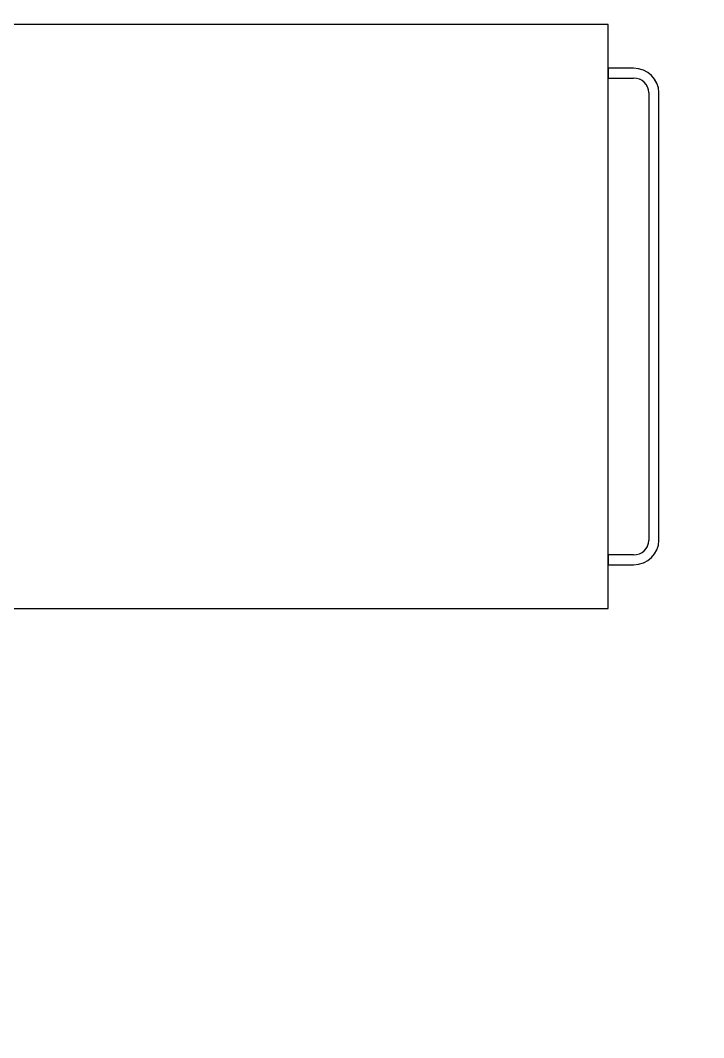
# Model space of a CAD drawing. Units: millimetres at full size, sheet at 1:50. Extents: x -9750 to 9750, y -6680 to 6675.
# Drawn here: x -3351 to -2649, y 1039 to 2084 of the extents above; entities that cross this region are included whole.
import ezdxf

# ---------------------------------------------------------------- set-up
doc = ezdxf.new("R2010")
doc.units = ezdxf.units.MM
doc.header["$LTSCALE"] = 50
doc.layers.add('0-9_部品実装', color=7, linetype='Continuous')

msp = doc.modelspace()

# ---------------------------------------------------------------- wipeouts: each hides what was drawn before it
msp.add_wipeout([(-3365.77, 3792.05), (-3365.77, -1764.95), (296.23, -1764.95), (296.23, -1764.95)])

# ---------------------------------------------------------------- next in the draw order: wipeouts: each hides what was drawn before it
msp.add_wipeout([(-3365.77, 3792.05), (296.23, -1764.95), (296.23, 3792.05), (296.23, 3792.05)])

# ---------------------------------------------------------------- next in the draw order: wipeouts: each hides what was drawn before it
msp.add_wipeout([(-3374.77, 2080.19), (-3374.77, 1480.19), (-2747.07, 1480.19), (-2747.07, 1480.19)])

# ---------------------------------------------------------------- next in the draw order: wipeouts: each hides what was drawn before it
msp.add_wipeout([(-3374.77, 2080.19), (-2747.07, 1480.19), (-2747.07, 2080.19), (-2747.07, 2080.19)])

# ---------------------------------------------------------------- next in the draw order: linework, layer by layer
at = {"layer": '0-9_部品実装'}
msp.add_solid([(-3374.77, 2080.19), (-2747.07, 2080.19), (-2747.07, 2080.19)], dxfattribs=at)

# ---------------------------------------------------------------- next in the draw order: wipeouts: each hides what was drawn before it
msp.add_wipeout([(-2747.07, 1525.19), (-2720.92, 1525.19), (-2714.15, 1526.04), (-2714.15, 1526.04)])

# ---------------------------------------------------------------- next in the draw order: wipeouts: each hides what was drawn before it
msp.add_wipeout([(-2747.07, 1525.19), (-2714.15, 1526.04), (-2747.07, 1526.04), (-2747.07, 1526.04)])

# ---------------------------------------------------------------- next in the draw order: linework, layer by layer
msp.add_solid([(-2747.07, 1525.19), (-2747.07, 1526.04), (-2747.07, 1526.04)], dxfattribs=at)

# ---------------------------------------------------------------- next in the draw order: wipeouts: each hides what was drawn before it
msp.add_wipeout([(-2747.07, 1526.04), (-2714.15, 1526.04), (-2707.84, 1528.54), (-2707.84, 1528.54)])

# ---------------------------------------------------------------- next in the draw order: wipeouts: each hides what was drawn before it
msp.add_wipeout([(-2747.07, 1526.04), (-2707.84, 1528.54), (-2747.07, 1528.54), (-2747.07, 1528.54)])

# ---------------------------------------------------------------- next in the draw order: linework, layer by layer
msp.add_solid([(-2747.07, 1526.04), (-2747.07, 1528.54), (-2747.07, 1528.54)], dxfattribs=at)

# ---------------------------------------------------------------- next in the draw order: wipeouts: each hides what was drawn before it
msp.add_wipeout([(-2747.07, 1528.54), (-2707.84, 1528.54), (-2702.43, 1532.52), (-2702.43, 1532.52)])

# ---------------------------------------------------------------- next in the draw order: wipeouts: each hides what was drawn before it
msp.add_wipeout([(-2747.07, 1528.54), (-2702.43, 1532.52), (-2747.07, 1532.52), (-2747.07, 1532.52)])

# ---------------------------------------------------------------- next in the draw order: linework, layer by layer
msp.add_solid([(-2747.07, 1528.54), (-2747.07, 1532.52), (-2747.07, 1532.52)], dxfattribs=at)

# ---------------------------------------------------------------- next in the draw order: wipeouts: each hides what was drawn before it
msp.add_wipeout([(-2747.07, 1532.52), (-2702.43, 1532.52), (-2698.27, 1537.69), (-2698.27, 1537.69)])

# ---------------------------------------------------------------- next in the draw order: wipeouts: each hides what was drawn before it
msp.add_wipeout([(-2747.07, 1532.52), (-2698.27, 1537.69), (-2747.07, 1537.69), (-2747.07, 1537.69)])

# ---------------------------------------------------------------- next in the draw order: linework, layer by layer
msp.add_solid([(-2747.07, 1532.52), (-2747.07, 1537.69), (-2747.07, 1537.69)], dxfattribs=at)

# ---------------------------------------------------------------- next in the draw order: wipeouts: each hides what was drawn before it
msp.add_wipeout([(-2747.07, 1537.69), (-2698.27, 1537.69), (-2695.66, 1543.72), (-2695.66, 1543.72)])

# ---------------------------------------------------------------- next in the draw order: wipeouts: each hides what was drawn before it
msp.add_wipeout([(-2747.07, 1537.69), (-2695.66, 1543.72), (-2747.07, 1543.72), (-2747.07, 1543.72)])

# ---------------------------------------------------------------- next in the draw order: linework, layer by layer
at = {"layer": '0-9_部品実装', "color": 4}
msp.add_line((-2720.92, 1535.19), (-2747.07, 1535.19), dxfattribs=at)
msp.add_lwpolyline([(-2747.07, 1535.19), (-2747.07, 1525.19), (-2720.92, 1525.19)], dxfattribs=at)
at = {"layer": '0-9_部品実装'}
msp.add_solid([(-2747.07, 1537.69), (-2747.07, 1543.72), (-2747.07, 1543.72)], dxfattribs=at)

# ---------------------------------------------------------------- next in the draw order: wipeouts: each hides what was drawn before it
msp.add_wipeout([(-2747.07, 1543.72), (-2695.66, 1543.72), (-2694.77, 1550.19), (-2694.77, 1550.19)])

# ---------------------------------------------------------------- next in the draw order: wipeouts: each hides what was drawn before it
msp.add_wipeout([(-2747.07, 1543.72), (-2694.77, 1550.19), (-2747.07, 1550.19), (-2747.07, 1550.19)])

# ---------------------------------------------------------------- next in the draw order: linework, layer by layer
msp.add_solid([(-2747.07, 1543.72), (-2747.07, 1550.19), (-2747.07, 1550.19)], dxfattribs=at)

# ---------------------------------------------------------------- next in the draw order: wipeouts: each hides what was drawn before it
msp.add_wipeout([(-2747.07, 1550.19), (-2694.77, 1550.19), (-2694.77, 2010.19), (-2694.77, 2010.19)])

# ---------------------------------------------------------------- next in the draw order: wipeouts: each hides what was drawn before it
msp.add_wipeout([(-2747.07, 1550.19), (-2694.77, 2010.19), (-2747.07, 2010.19), (-2747.07, 2010.19)])

# ---------------------------------------------------------------- next in the draw order: linework, layer by layer
at = {"layer": '0-9_部品実装', "color": 4}
for major_axis in [(26.15, 0), (15.69, 0)]:
    msp.add_ellipse((-2720.92, 1550.19), major_axis=major_axis, ratio=0.955882, start_param=4.712389, end_param=6.2831853, dxfattribs=at)
at = {"layer": '0-9_部品実装'}
msp.add_solid([(-2747.07, 1550.19), (-2747.07, 2010.19), (-2747.07, 2010.19)], dxfattribs=at)

# ---------------------------------------------------------------- next in the draw order: wipeouts: each hides what was drawn before it
msp.add_wipeout([(-2747.07, 2035.19), (-2747.07, 2010.19), (-2720.92, 2010.19), (-2720.92, 2010.19)])

# ---------------------------------------------------------------- next in the draw order: wipeouts: each hides what was drawn before it
msp.add_wipeout([(-2747.07, 2035.19), (-2720.92, 2010.19), (-2720.92, 2035.19), (-2720.92, 2035.19)])

# ---------------------------------------------------------------- next in the draw order: linework, layer by layer
at = {"layer": '0-9_部品実装', "color": 4}
msp.add_lwpolyline([(-3374.77, 1480.19), (-2747.07, 1480.19), (-2747.07, 2080.19), (-3374.77, 2080.19)], close=True, dxfattribs=at)
at = {"layer": '0-9_部品実装'}
msp.add_solid([(-2747.07, 2035.19), (-2720.92, 2035.19), (-2720.92, 2035.19)], dxfattribs=at)

# ---------------------------------------------------------------- next in the draw order: wipeouts: each hides what was drawn before it
msp.add_wipeout([(-2720.92, 2035.19), (-2720.92, 2010.19), (-2714.15, 2010.19), (-2714.15, 2010.19)])

# ---------------------------------------------------------------- next in the draw order: wipeouts: each hides what was drawn before it
msp.add_wipeout([(-2720.92, 2035.19), (-2714.15, 2010.19), (-2714.15, 2034.34), (-2714.15, 2034.34)])

# ---------------------------------------------------------------- next in the draw order: wipeouts: each hides what was drawn before it
for points in [[(-2720.92, 2035.19), (-2714.15, 2034.34), (-2714.15, 2034.34), (-2714.15, 2034.34)], [(-2714.15, 2010.19), (-2694.77, 2010.19), (-2695.66, 2016.66), (-2695.66, 2016.66)]]:
    msp.add_wipeout(points)

# ---------------------------------------------------------------- next in the draw order: linework, layer by layer
at = {"layer": '0-9_部品実装', "color": 4}
msp.add_lwpolyline([(-2720.92, 2035.19), (-2747.07, 2035.19), (-2747.07, 2025.19), (-2720.92, 2025.19)], dxfattribs=at)

# ---------------------------------------------------------------- next in the draw order: wipeouts: each hides what was drawn before it
msp.add_wipeout([(-2714.15, 2010.19), (-2695.66, 2016.66), (-2714.15, 2016.66), (-2714.15, 2016.66)])

# ---------------------------------------------------------------- next in the draw order: linework, layer by layer
for p, q in [((-2705.23, 2010.19), (-2705.23, 1550.19)), ((-2694.77, 1550.19), (-2694.77, 2010.19))]:
    msp.add_line(p, q, dxfattribs=at)
at = {"layer": '0-9_部品実装'}
msp.add_solid([(-2714.15, 2010.19), (-2714.15, 2016.66), (-2714.15, 2016.66)], dxfattribs=at)

# ---------------------------------------------------------------- next in the draw order: wipeouts: each hides what was drawn before it
msp.add_wipeout([(-2714.15, 2034.34), (-2714.15, 2016.66), (-2707.84, 2016.66), (-2707.84, 2016.66)])

# ---------------------------------------------------------------- next in the draw order: wipeouts: each hides what was drawn before it
msp.add_wipeout([(-2714.15, 2034.34), (-2707.84, 2016.66), (-2707.84, 2031.84), (-2707.84, 2031.84)])

# ---------------------------------------------------------------- next in the draw order: wipeouts: each hides what was drawn before it
for points in [[(-2714.15, 2034.34), (-2707.84, 2031.84), (-2707.84, 2031.84), (-2707.84, 2031.84)], [(-2707.84, 2016.66), (-2695.66, 2016.66), (-2698.27, 2022.69), (-2698.27, 2022.69)]]:
    msp.add_wipeout(points)

# ---------------------------------------------------------------- next in the draw order: wipeouts: each hides what was drawn before it
msp.add_wipeout([(-2707.84, 2016.66), (-2698.27, 2022.69), (-2707.84, 2022.69), (-2707.84, 2022.69)])

# ---------------------------------------------------------------- next in the draw order: linework, layer by layer
msp.add_solid([(-2707.84, 2016.66), (-2707.84, 2022.69), (-2707.84, 2022.69)], dxfattribs=at)

# ---------------------------------------------------------------- next in the draw order: wipeouts: each hides what was drawn before it
msp.add_wipeout([(-2707.84, 2022.69), (-2702.43, 2027.87), (-2707.84, 2031.84), (-2707.84, 2031.84)])

# ---------------------------------------------------------------- next in the draw order: linework, layer by layer
msp.add_solid([(-2707.84, 2022.69), (-2707.84, 2031.84), (-2707.84, 2031.84)], dxfattribs=at)

# ---------------------------------------------------------------- next in the draw order: wipeouts: each hides what was drawn before it
msp.add_wipeout([(-2707.84, 2022.69), (-2698.27, 2022.69), (-2702.43, 2027.87), (-2702.43, 2027.87)])

# ---------------------------------------------------------------- next in the draw order: wipeouts: each hides what was drawn before it
msp.add_wipeout([(-2707.84, 2022.69), (-2702.43, 2027.87), (-2702.43, 2027.87), (-2702.43, 2027.87)])

# ---------------------------------------------------------------- next in the draw order: linework, layer by layer
at = {"layer": '0-9_部品実装', "color": 4}
for major_axis in [(26.15, 0), (15.69, 0)]:
    msp.add_ellipse((-2720.92, 2010.19), major_axis=major_axis, ratio=0.955882, start_param=0, end_param=1.5707963, dxfattribs=at)

doc.saveas('drawing.dxf')
